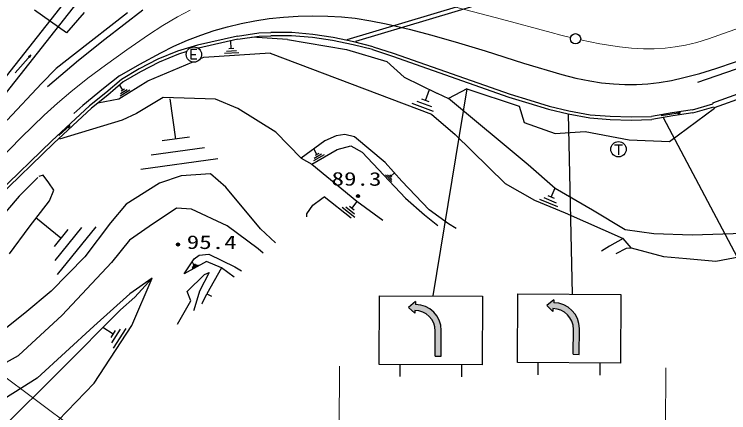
# Model space of a CAD drawing. Units: millimetres, scale not verified. Extents: x 40000 to 680000, y 20000 to 380000.
# Drawn here: x 385790 to 455142, y 243206 to 281908 of the extents above; entities that cross this region are included whole.
import ezdxf
from ezdxf.enums import TextEntityAlignment as Align

# ---------------------------------------------------------------- set-up
doc = ezdxf.new("R2010")
doc.units = ezdxf.units.MM
doc.header["$LTSCALE"] = 1000
doc.linetypes.add('CHAIN', pattern=[18.5, 12, -1.5, 3.5, -1.5])
for name, color, linetype, lineweight in [('M-BGD', 7, 'Continuous', 25), ('M-BMK', 2, 'CHAIN', 13), ('M-STR-HTXT', 7, 'Continuous', 13), ('M-STR-STRC', 7, 'Continuous', 25)]:
    doc.layers.add(name, color=color, linetype=linetype, lineweight=lineweight)
doc.layers.add('M-BMK-SRVR', color=3, linetype='Continuous')
doc.styles.add('ＭＳ ゴシック', font='')
doc.styles.get('ＭＳ ゴシック').set_extended_font_data('MS Gothic')

# ---------------------------------------------------------------- blocks, each defined once
blk = doc.blocks.new('BUHIN109')
at = {"color": 7, "linetype": 'Continuous', "lineweight": 25}
for p, q in [((392, 171), (-502, -220)), ((231, 539), (551, -193))]:
    blk.add_line(p, q, dxfattribs=at)
blk.add_circle((0, 0), 746, dxfattribs=at)
blk = doc.blocks.new('BUHIN110')
at = {"color": 7, "linetype": 'Continuous', "lineweight": 25}
blk.add_line((-117, 268), (81, -186), dxfattribs=at)
blk.add_lwpolyline([(564, -72), (329, 463), (-509, 97), (-274, -439)], dxfattribs=at)
blk.add_circle((0, 0), 746, dxfattribs=at)
blk = doc.blocks.new('BUHIN330')
at = {"color": 7, "linetype": 'Continuous', "lineweight": 25}
for centre, radius in [((0, 0), 150), ((0, 0), 131), ((0, 0), 112), ((0, 0), 93.8), ((0, 0), 75), ((0, 0), 56.2), ((-1, 0), 37.5), ((0, 0), 18.8)]:
    blk.add_circle(centre, radius, dxfattribs=at)
blk = doc.blocks.new('BUHIN1')
at = {"color": 3, "linetype": 'Continuous', "lineweight": 25}
blk.add_circle((0, 0), 498, dxfattribs=at)

msp = doc.modelspace()

# ---------------------------------------------------------------- hatches: boundary and pattern name
at = {"layer": 'M-STR-STRC'}
for points in [[(426642, 248710), (426655, 251137), (426581, 251687), (426437, 252056), (426293, 252296), (426152, 252474), (425980, 252646), (425757, 252816), (425547, 252937), (425335, 253028), (425107, 253096), (424933, 253128), (424666, 253147), (424664, 252861), (424065, 253437), (424743, 254007), (424742, 253720), (425047, 253700), (425367, 253637), (425572, 253574), (426005, 253370), (426120, 253297), (426349, 253124), (426593, 252885), (426727, 252723), (426864, 252520), (426987, 252291), (427080, 252070), (427152, 251834), (427215, 251478), (427224, 251364), (427229, 251207), (427216, 248707)], [(440058, 248879), (440071, 251306), (439997, 251856), (439853, 252226), (439709, 252465), (439568, 252643), (439396, 252815), (439174, 252985), (438964, 253106), (438751, 253198), (438523, 253265), (438349, 253297), (438082, 253316), (438080, 253030), (437481, 253606), (438160, 254176), (438158, 253889), (438463, 253869), (438783, 253806), (438988, 253743), (439421, 253539), (439536, 253466), (439765, 253293), (440010, 253054), (440143, 252892), (440280, 252689), (440404, 252460), (440496, 252239), (440568, 252003), (440632, 251647), (440641, 251533), (440645, 251376), (440632, 248876)]]:
    msp.add_hatch(color=256, dxfattribs=at).paths.add_polyline_path(points)

# ---------------------------------------------------------------- linework, layer by layer
at = {"layer": 'M-BGD'}
for p, q in [((443804, 287143), (418073, 279426)), ((443919, 286760), (418910, 279260)), ((391091, 283644), (383530, 274065)), ((391876, 283025), (384111, 273187)), ((390845, 280122), (387761, 282293)), ((398268, 282300), (394591, 279452)), ((392584, 282085), (390845, 280122)), ((396773, 282062), (391647, 278042)), ((407444, 279795), (403584, 278919)), ((407499, 279500), (403661, 278629)), ((407444, 279795), (409537, 280096)), ((407499, 279500), (409562, 279797)), ((412301, 279467), (408856, 279695)), ((409537, 280096), (410686, 280130)), ((409562, 279797), (410690, 279830)), ((412728, 280127), (410686, 280130)), ((412715, 279827), (410690, 279830)), ((414730, 279650), (412715, 279827)), ((414767, 279948), (412728, 280127)), ((416680, 279347), (414730, 279650)), ((416732, 279642), (414767, 279948)), ((418759, 279239), (416732, 279642)), ((472378, 280156), (453566, 273276)), ((472471, 279658), (453738, 272807)), ((394591, 279452), (392029, 277434)), ((403584, 278919), (401631, 278315)), ((406857, 278579), (406813, 279306)), ((412301, 279467), (418048, 278497)), ((418693, 278946), (416680, 279347)), ((420561, 278473), (418693, 278946)), ((420644, 278761), (418759, 279239)), ((401631, 278315), (399740, 277537)), ((402531, 278279), (401733, 278032)), ((403661, 278629), (403641, 278623)), ((404194, 277757), (410641, 278148)), ((407580, 278167), (406189, 278083)), ((406392, 278330), (407352, 278388)), ((407102, 278594), (406612, 278564)), ((410635, 278124), (426302, 272201)), ((418048, 278497), (421947, 277315)), ((420561, 278473), (422489, 277854)), ((420644, 278761), (422585, 278138)), ((422585, 278138), (433912, 274139)), ((387387, 277944), (385881, 276225)), ((392029, 277434), (389007, 274858)), ((391647, 278042), (389854, 276631)), ((399740, 277537), (397902, 276596)), ((401733, 278032), (399866, 277264)), ((403875, 277621), (404194, 277757)), ((422489, 277854), (433812, 273856)), ((399866, 277264), (398046, 276333)), ((398768, 275454), (403047, 277270)), ((421947, 277315), (423629, 275796)), ((456700, 276853), (452104, 275269)), ((389854, 276631), (388448, 275181)), ((397902, 276596), (396183, 275587)), ((398046, 276333), (396358, 275342)), ((396010, 275927), (394459, 274713)), ((396183, 275587), (394666, 274277)), ((396358, 275342), (394857, 274046)), ((395936, 273685), (398768, 275454)), ((423629, 275796), (426796, 274261)), ((385103, 271632), (388448, 275181)), ((394459, 274713), (392437, 273055)), ((396338, 274547), (396035, 275032)), ((396501, 274649), (396175, 274445)), ((429731, 274653), (427937, 273722)), ((429731, 274653), (434796, 272998)), ((394666, 274277), (393076, 273026)), ((394857, 274046), (393272, 272798)), ((396991, 274534), (396063, 273954)), ((396110, 274200), (396752, 274601)), ((425702, 273536), (426107, 274606)), ((426854, 274233), (427937, 273722)), ((433912, 274139), (435837, 273558)), ((393898, 273313), (395936, 273685)), ((400241, 273811), (397670, 272285)), ((405332, 273669), (400241, 273811)), ((401477, 269790), (400930, 273704)), ((407485, 272742), (405332, 273669)), ((426473, 272480), (424425, 273255)), ((424875, 273479), (426289, 272944)), ((426062, 273400), (425342, 273672)), ((435687, 267269), (427937, 273722)), ((433809, 273856), (435751, 273271)), ((435751, 273271), (437639, 272701)), ((435837, 273558), (437718, 272990)), ((453566, 273276), (453595, 273197)), ((393076, 273026), (389426, 269611)), ((393272, 272798), (389632, 269394)), ((392437, 273055), (391578, 272263)), ((411185, 270460), (407485, 272742)), ((434796, 272998), (435287, 271404)), ((437639, 272701), (439551, 272244)), ((437718, 272990), (439615, 272537)), ((449392, 269550), (453750, 272773)), ((451612, 272640), (449654, 272335)), ((451612, 272640), (453595, 273197)), ((451675, 272346), (453699, 272914)), ((453699, 272914), (453750, 272773)), ((397670, 272285), (396265, 271612)), ((426302, 272201), (428591, 270223)), ((439551, 272244), (441651, 271838)), ((439615, 272537), (441690, 272136)), ((441690, 272136), (443643, 272003)), ((443643, 272003), (445689, 271934)), ((445689, 271934), (447646, 271984)), ((449654, 272335), (447646, 271984)), ((449702, 272039), (447676, 271685)), ((450465, 272330), (448584, 272033)), ((451675, 272346), (449702, 272039)), ((396265, 271612), (390168, 269789)), ((435287, 271404), (438311, 270320)), ((441651, 271838), (443627, 271703)), ((443627, 271703), (445688, 271634)), ((445688, 271634), (447676, 271685)), ((391186, 271095), (390107, 270142)), ((438311, 270320), (441210, 270516)), ((441210, 270516), (445491, 269721)), ((402794, 269974), (400160, 269606)), ((413648, 267939), (411185, 270460)), ((417052, 270093), (415934, 269619)), ((417892, 270245), (417052, 270093)), ((418814, 270013), (417892, 270245)), ((421788, 267505), (418814, 270013)), ((428591, 270223), (433426, 265484)), ((389426, 269611), (381601, 262055)), ((389632, 269394), (381808, 261837)), ((415934, 269619), (413648, 267939)), ((417127, 268771), (418446, 269120)), ((418446, 269120), (419569, 268508)), ((445491, 269721), (449392, 269550)), ((399065, 268244), (404239, 268967)), ((414690, 267361), (417127, 268771)), ((415170, 268296), (414858, 268836)), ((415352, 268401), (414988, 268191)), ((419569, 268508), (423780, 264055)), ((405563, 267867), (398074, 266820)), ((413648, 267939), (414690, 267361)), ((415882, 268257), (414849, 267659)), ((414909, 267927), (415623, 268340)), ((414690, 267361), (419031, 263748)), ((423395, 265698), (421788, 267505)), ((438295, 264997), (435687, 267269)), ((404835, 266417), (401989, 266206)), ((406331, 265122), (404835, 266417)), ((422438, 265664), (421823, 266315)), ((422028, 266317), (422453, 265868)), ((422343, 266191), (422683, 266512)), ((388073, 266050), (386261, 264249)), ((388602, 266271), (388162, 266138)), ((389134, 265538), (388602, 266271)), ((401989, 266206), (399897, 265491)), ((422451, 266076), (422235, 266305)), ((426062, 262914), (423395, 265698)), ((389616, 264819), (389134, 265538)), ((399897, 265491), (396651, 263470)), ((409676, 261063), (406331, 265122)), ((433426, 265484), (436276, 263866)), ((437914, 264131), (438294, 265043)), ((441907, 262879), (438295, 264997)), ((386261, 264249), (383765, 261384)), ((389208, 263797), (389616, 264819)), ((438221, 264003), (437607, 264259)), ((387230, 261237), (389208, 263797)), ((414756, 263372), (415638, 264017)), ((415638, 264017), (415863, 264177)), ((418500, 262108), (415863, 264177)), ((418554, 263055), (419067, 263709)), ((419031, 263748), (421578, 261900)), ((423780, 264055), (425599, 262422)), ((436276, 263866), (439276, 262613)), ((438548, 263197), (436804, 263926)), ((437198, 264106), (438403, 263603)), ((396651, 263470), (395123, 261656)), ((401542, 263078), (398874, 261297)), ((402996, 262974), (401542, 263078)), ((406448, 261345), (402996, 262974)), ((414199, 262521), (414756, 263372)), ((418859, 262154), (417607, 263137)), ((417967, 263195), (418832, 262516)), ((418774, 262882), (418333, 263228)), ((427928, 261543), (426062, 262914)), ((445076, 260967), (441907, 262879)), ((414176, 262246), (414199, 262521)), ((425599, 262422), (426914, 261394)), ((439276, 262613), (444893, 260130)), ((390319, 260172), (387891, 262131)), ((395123, 261656), (392640, 258341)), ((428689, 261114), (427928, 261543)), ((385316, 258630), (387230, 261237)), ((390978, 260989), (389660, 259355)), ((389764, 257979), (392354, 261190)), ((393711, 261271), (389962, 256625)), ((398874, 261297), (396986, 259962)), ((409468, 259128), (406448, 261345)), ((411132, 259710), (409676, 261063)), ((447876, 260574), (445076, 260967)), ((444893, 260130), (443560, 259393)), ((445684, 259236), (444893, 260130)), ((451592, 260459), (447876, 260574)), ((456569, 260604), (451592, 260459)), ((396986, 259962), (395226, 257796)), ((443560, 259393), (442797, 258891)), ((409941, 258717), (409468, 259128)), ((444217, 258668), (445224, 259200)), ((445224, 259200), (445684, 259236)), ((445684, 259236), (448827, 258391)), ((392640, 258341), (389368, 255018)), ((402296, 256687), (403247, 258156)), ((403247, 258156), (403730, 258524)), ((403730, 258524), (404674, 258595)), ((404674, 258595), (407187, 257387)), ((448827, 258391), (451050, 258184)), ((451050, 258184), (453896, 257935)), ((453896, 257935), (456881, 258507)), ((390451, 252693), (395226, 257796)), ((404438, 257897), (402296, 256687)), ((403641, 257543), (403035, 257201)), ((403226, 257570), (403047, 257887)), ((403072, 257356), (403491, 257593)), ((403333, 257630), (403119, 257510)), ((405915, 257287), (404438, 257897)), ((407187, 257387), (407856, 256980)), ((402568, 254966), (404246, 256629)), ((404718, 256827), (403764, 255024)), ((404246, 256629), (404718, 256827)), ((405915, 257287), (404485, 254760)), ((407142, 256385), (405915, 257287)), ((399161, 256271), (397004, 254742)), ((397205, 251685), (399161, 256271)), ((399161, 256271), (397488, 254441)), ((389368, 255018), (386817, 252878)), ((397004, 254742), (393523, 251626)), ((402931, 254068), (402568, 254966)), ((403764, 255024), (403221, 253159)), ((404021, 253819), (404491, 254768)), ((404491, 254768), (404919, 254533)), ((397488, 254441), (396105, 253199)), ((401649, 251809), (402931, 254068)), ((396105, 253199), (390324, 247376)), ((403221, 253159), (403192, 253094)), ((404008, 253774), (404021, 253819)), ((386817, 252878), (384908, 251344)), ((386203, 248768), (390451, 252693)), ((393523, 251626), (388027, 246557)), ((393560, 246082), (397205, 251685)), ((395373, 250840), (394370, 251492)), ((395592, 251178), (395154, 250503)), ((395247, 249982), (396109, 251308)), ((396623, 251392), (395376, 249474)), ((382956, 246949), (386203, 248768)), ((390324, 247376), (384249, 241346)), ((388027, 246557), (383298, 243622)), ((387378, 239712), (393560, 246082))]:
    msp.add_line(p, q, dxfattribs=at)
for points in [[(396010, 275927), (397993, 277072), (400011, 278168), (401292, 278798), (402609, 279379), (403886, 279876), (405194, 280320), (406491, 280697), (407803, 281016), (409157, 281281), (410530, 281489), (411933, 281640), (413342, 281732), (414774, 281767), (416215, 281740), (417552, 281658), (418893, 281515), (420404, 281277), (421903, 280980), (424122, 280457), (426338, 279872), (428927, 279144), (431506, 278355), (435209, 277173), (438935, 276047), (440293, 275709), (441663, 275430), (442800, 275256), (443944, 275142), (445074, 275090), (446205, 275097), (447303, 275163), (448406, 275291), (449599, 275492), (450780, 275752), (452334, 276165), (453883, 276639), (457697, 277953)], [(387370, 277924), (387266, 277725), (387186, 277795), (387369, 277924)], [(387257, 277795), (387286, 277829), (387262, 277791), (387252, 277800), (387286, 277829)], [(450440, 272326), (450233, 272240), (450216, 272345), (450439, 272326)], [(450271, 272299), (450314, 272306), (450271, 272293), (450270, 272306), (450314, 272306)], [(391039, 270965), (391072, 270994), (391043, 270960), (391035, 270969), (391072, 270994)]]:
    msp.add_lwpolyline(points, dxfattribs=at)
for points in [[(387387, 277944), (387175, 277797), (387269, 277714)], [(387353, 277905), (387265, 277738), (387199, 277796)], [(387336, 277886), (387264, 277752), (387212, 277797)], [(387319, 277867), (387263, 277765), (387226, 277798)], [(387303, 277848), (387262, 277778), (387239, 277799)], [(450465, 272330), (450208, 272353), (450228, 272229)], [(450414, 272322), (450240, 272250), (450227, 272337)], [(450390, 272318), (450248, 272261), (450237, 272329)], [(450364, 272314), (450256, 272272), (450248, 272321)], [(450340, 272310), (450264, 272283), (450259, 272313)], [(391186, 271095), (390958, 270976), (391040, 270883)], [(391167, 271078), (391039, 270894), (390969, 270973)], [(391148, 271061), (391040, 270907), (390982, 270973)], [(391129, 271044), (391041, 270920), (390995, 270972)], [(391110, 271027), (391041, 270933), (391008, 270971)], [(391091, 271011), (391042, 270947), (391022, 270970)]]:
    msp.add_lwpolyline(points, close=True, dxfattribs=at)
at = {"layer": 'M-BMK'}
for points in [[(384259, 267712), (386458, 269932), (388705, 272115), (389971, 273275), (391275, 274389), (392933, 275699), (394644, 276974), (396704, 278463), (398814, 279914), (400212, 280806), (401646, 281650), (402878, 282308)], [(428277, 282707), (433098, 281433), (437923, 280133), (438850, 279889), (439788, 279643)], [(440760, 279411), (442640, 279053), (444525, 278755), (445696, 278628), (446872, 278560), (447915, 278559), (448966, 278619), (449952, 278733), (450936, 278909), (452059, 279183), (453168, 279517), (457885, 281197)]]:
    msp.add_lwpolyline(points, dxfattribs=at)
at = {"layer": 'M-STR-HTXT'}
for p, q in [((373089, 255413), (393358, 240373)), ((417350, 247725), (417261, 230893)), ((448943, 230726), (449031, 247559))]:
    msp.add_line(p, q, dxfattribs=at)
at = {"layer": 'M-STR-STRC'}
for p, q in [((429731, 274653), (426412, 254545)), ((439551, 272244), (439941, 254713)), ((448774, 271877), (458972, 252585)), ((421211, 247905), (421246, 254572)), ((421246, 254572), (431246, 254519)), ((434627, 248074), (434662, 254741)), ((434662, 254741), (444662, 254688)), ((444662, 254688), (444627, 248022)), ((424743, 254007), (424065, 253437)), ((424743, 254007), (424742, 253720)), ((431246, 254519), (431211, 247853)), ((438160, 254176), (437481, 253606)), ((438160, 254176), (438158, 253889)), ((424664, 252861), (424065, 253437)), ((424666, 253147), (424664, 252861)), ((438080, 253030), (437481, 253606)), ((438082, 253316), (438080, 253030)), ((426642, 248710), (426655, 251137)), ((427216, 248707), (427229, 251207)), ((440058, 248879), (440071, 251306)), ((440632, 248876), (440645, 251376)), ((426642, 248710), (427216, 248707)), ((440058, 248879), (440632, 248876)), ((431211, 247853), (421211, 247905)), ((423211, 247895), (423205, 246718)), ((429211, 247863), (429205, 246686)), ((444627, 248022), (434627, 248074)), ((436627, 248064), (436621, 246887)), ((442627, 248032), (442621, 246855))]:
    msp.add_line(p, q, dxfattribs=at)
for centre, radius in [((438145, 251389), 2500), ((424655, 251147), 2000), ((424729, 251220), 2500), ((438071, 251316), 2000)]:
    msp.add_arc(centre, radius, 359.6986, 89.6986, dxfattribs=at)

# ---------------------------------------------------------------- block references
at = {"layer": 'M-BGD', "rotation": 66.05554}
for name, p in [('BUHIN110', (403226, 277998)), ('BUHIN109', (444446, 268798)), ('BUHIN330', (419164, 264246)), ('BUHIN330', (401683, 259546))]:
    msp.add_blockref(name, p, dxfattribs=at)
at = {"layer": 'M-BMK-SRVR', "rotation": 66.05554}
msp.add_blockref('BUHIN1', (440275, 279532), dxfattribs=at)

# ---------------------------------------------------------------- texts
at = {"layer": 'M-BGD', "style": 'ＭＳ ゴシック', "width": 1.35}
for s, p in [('89.3', (416582, 264879)), ('95.4', (402527, 258723))]:
    msp.add_text(s, height=1320, rotation=359.699, dxfattribs=at).set_placement(p, align=Align.BOTTOM_LEFT)

doc.saveas('drawing.dxf')
